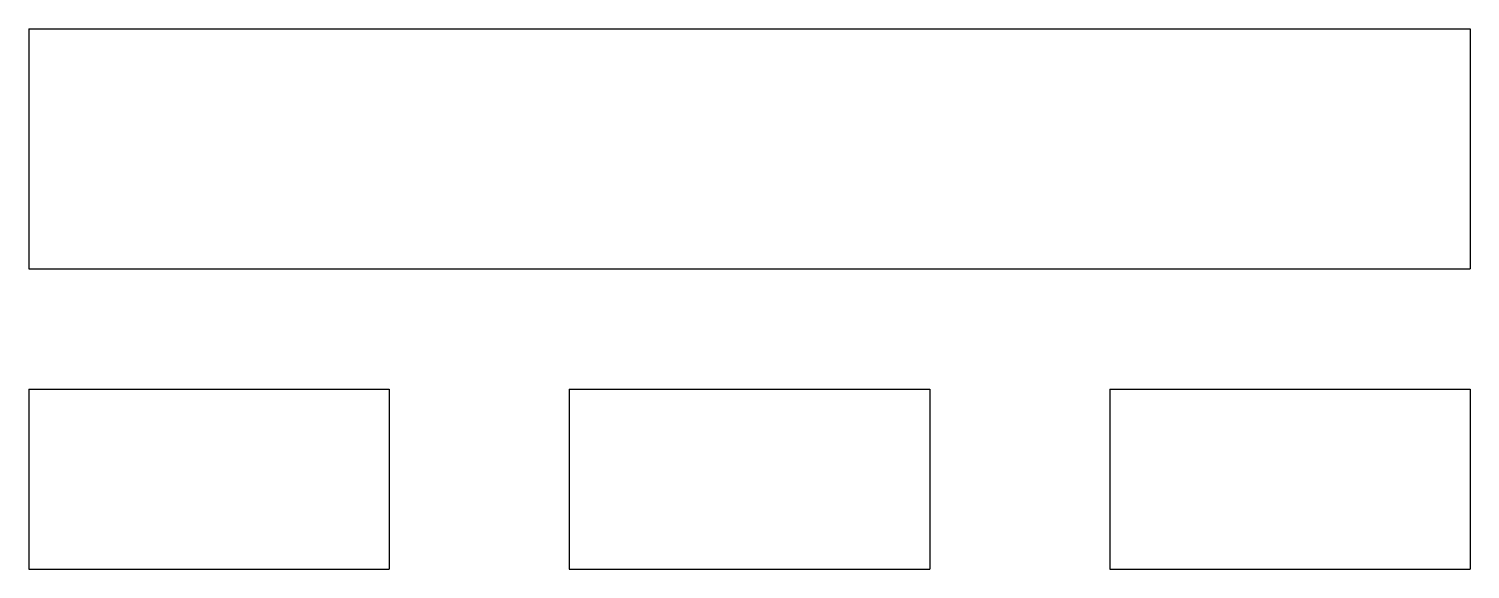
# Model space of a CAD drawing. Header units: millimetres. Extents: x 0 to 800, y -300 to 0.
import ezdxf

# ---------------------------------------------------------------- set-up
doc = ezdxf.new("R2010")
doc.units = ezdxf.units.MM
doc.header["$LTSCALE"] = 133.333333

msp = doc.modelspace()

# ---------------------------------------------------------------- linework, layer by layer
at = {"color": 7, "linetype": 'Continuous'}
for p, q in [((0, 0), (800, 0)), ((0, 0), (0, -133.33)), ((800, 0), (800, -133.33)), ((0, -133.33), (800, -133.33)), ((0, -200), (200, -200)), ((0, -200), (0, -300)), ((200, -200), (200, -300)), ((300, -200), (500, -200)), ((300, -200), (300, -300)), ((500, -200), (500, -300)), ((600, -200), (800, -200)), ((600, -200), (600, -300)), ((800, -200), (800, -300)), ((0, -300), (200, -300)), ((300, -300), (500, -300)), ((600, -300), (800, -300))]:
    msp.add_line(p, q, dxfattribs=at)

doc.saveas('drawing.dxf')
